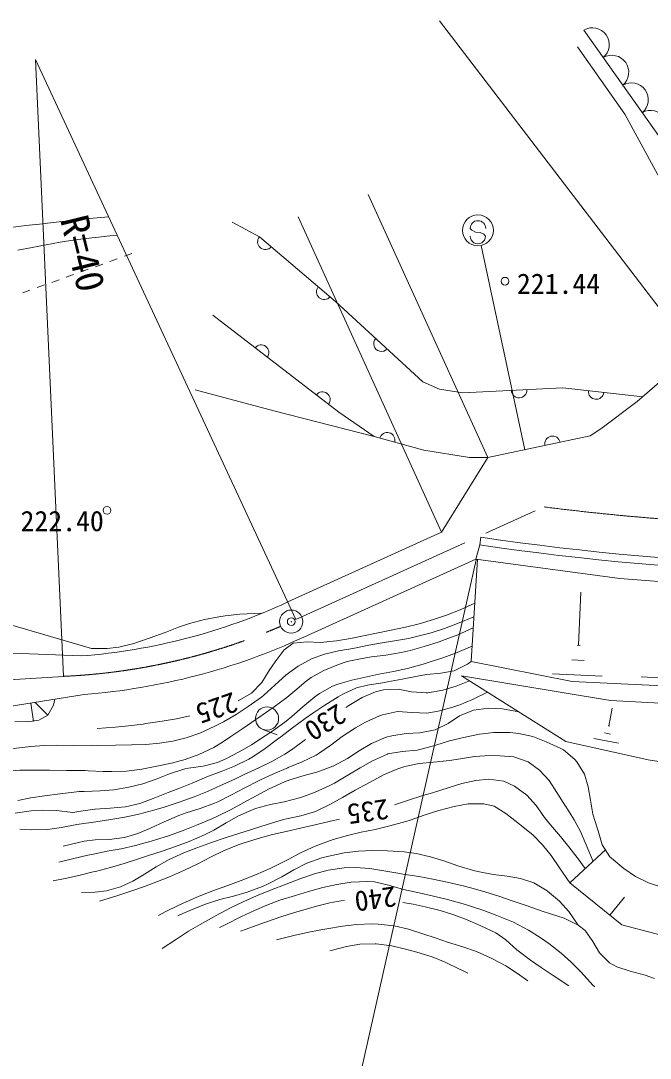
# Model space of a CAD drawing. Units: millimetres, scale not verified. Extents: x 40000 to 680000, y 20000 to 380000.
# Drawn here: x 264694 to 305427, y 259452 to 326655 of the extents above; entities that cross this region are included whole.
import ezdxf
from ezdxf.enums import TextEntityAlignment as Align

# ---------------------------------------------------------------- set-up
doc = ezdxf.new("R2010")
doc.units = ezdxf.units.MM
doc.header["$LTSCALE"] = 1000
doc.header["$PDMODE"] = 32
doc.header["$PDSIZE"] = 500
doc.linetypes.add('CHAIN', pattern=[18.5, 12, -1.5, 3.5, -1.5])
doc.layers.add('M-BGD', color=7, linetype='Continuous', lineweight=13)
doc.layers.add('M-BMK', color=2, linetype='CHAIN', lineweight=13)
doc.styles.add('ＭＳ ゴシック', font='')
doc.styles.get('ＭＳ ゴシック').set_extended_font_data('MS Gothic')

msp = doc.modelspace()

# ---------------------------------------------------------------- linework, layer by layer
at = {"layer": 'M-BGD'}
for p, q in [((312476, 310001), (301131, 326050)), ((282499, 287873), (265642, 324148)), ((265642, 324148), (267451, 284189)), ((294918, 298358), (287183, 315393)), ((291912, 293520), (282638, 313946)), ((293877, 313090), (293778, 313208)), ((294122, 312951), (293877, 313090)), ((294423, 312948), (294122, 312951)), ((294668, 312836), (294423, 312948)), ((294774, 312700), (294668, 312836)), ((297312, 298869), (294486, 312101)), ((270465, 311064), (270935, 311233)), ((271406, 311402), (271876, 311571)), ((268583, 310388), (269053, 310557)), ((269524, 310726), (269994, 310895)), ((266700, 309711), (267171, 309880)), ((267641, 310049), (268112, 310218)), ((264818, 309035), (265289, 309204)), ((265759, 309373), (266230, 309542)), ((291912, 293520), (294918, 298358)), ((281977, 289009), (291912, 293520)), ((294390, 292711), (294464, 293206)), ((294146, 291789), (294390, 292711)), ((283021, 286737), (294146, 291789)), ((294170, 291736), (285640, 253894)), ((294249, 291775), (293843, 285151)), ((269270, 285990), (252482, 290926)), ((300789, 286203), (300944, 289651)), ((263608, 285708), (268610, 285512)), ((300890, 286198), (300689, 286207)), ((301148, 285220), (300344, 285256)), ((302311, 284201), (299094, 284345)), ((308049, 284004), (304833, 284148)), ((263821, 282215), (268801, 283019)), ((265511, 281270), (265335, 282459)), ((266435, 281673), (265621, 282505)), ((302748, 280968), (302960, 282122)), ((302798, 280958), (302698, 280977)), ((280362, 280757), (281296, 280400)), ((302859, 280451), (302459, 280524)), ((303371, 279860), (301771, 280154)), ((300223, 270810), (302551, 272964)), ((302817, 268717), (303759, 269883))]:
    msp.add_line(p, q, dxfattribs=at)
for points in [[(306466, 303620), (306069, 307978), (291798, 326655)], [(311505, 308977), (309872, 309418), (303790, 320610), (300719, 324966)], [(270377, 313959), (269148, 313836), (268217, 313741), (267380, 313651), (266433, 313546), (266124, 313511), (265031, 313387), (264049, 313273)], [(278383, 313614), (280133, 312663), (285059, 308475), (290710, 303263), (291801, 302782), (293298, 302551), (299765, 302872), (304942, 302296)], [(313987, 313507), (314792, 312444), (311505, 308977), (306817, 303925), (304581, 301983), (302224, 300213), (301548, 299774)], [(264510, 311790), (265431, 311973), (266329, 312147), (267244, 312310), (268216, 312461), (269286, 312596), (269538, 312624), (270459, 312720), (270935, 312758)], [(301548, 299774), (294918, 298358), (293742, 298373), (290775, 298840), (287559, 299718), (285282, 301295), (277116, 307574)], [(287559, 299718), (281070, 301390), (275977, 302751)], [(354765, 292655), (352047, 286116), (349631, 285515), (334947, 283965), (324133, 283176), (318962, 282974), (300382, 283859), (293843, 285151)], [(294146, 291789), (303456, 290532), (308237, 290166), (313769, 289805), (323873, 290058), (334132, 290797), (345817, 292172), (354765, 292655)], [(278772, 282601), (279631, 283108), (279632, 283108), (280299, 283795), (280759, 284565), (281164, 285129), (281733, 285899), (282322, 286341), (283228, 286431), (284069, 286381), (285116, 286496), (286030, 286645), (286972, 286835), (287600, 286969), (288654, 287186), (289588, 287380), (290479, 287592), (291406, 287866), (292241, 288162), (293120, 288503), (294075, 288933)], [(269270, 285990), (270295, 285990), (271047, 286076), (272016, 286308), (272933, 286632), (273074, 286680), (274034, 287037), (274895, 287375), (275607, 287605), (276589, 287863), (277518, 288044), (277920, 288106), (278873, 288218), (279810, 288264), (280303, 288278)], [(294021, 288046), (292947, 287605), (292114, 287291), (291247, 287016), (290814, 286892), (289792, 286650), (288880, 286494), (287943, 286344), (287211, 286200), (286178, 286003), (285264, 285843), (284359, 285622), (283514, 285315), (282636, 284855), (281858, 284292), (281124, 283624), (280430, 282971), (280268, 282848), (279414, 282233), (278643, 281719), (277812, 281237), (277262, 280953), (276290, 280515), (275388, 280200), (274525, 279987), (273669, 279854), (272788, 279781), (271850, 279746), (270824, 279729), (269679, 279708), (269324, 279698)], [(293977, 287329), (292972, 286887), (292155, 286569), (291765, 286431), (290794, 286115), (289891, 285873), (289317, 285739), (288314, 285564), (287392, 285446), (286787, 285340), (285826, 285152), (285247, 284962), (284315, 284565), (283490, 284108), (283161, 283882), (282419, 283246), (281920, 282810), (281101, 282207), (280320, 281684), (279902, 281400), (279062, 280817), (278289, 280289), (277804, 279965), (277186, 279579), (276219, 279125), (275328, 278802), (274445, 278565), (273503, 278368), (272534, 278183), (271526, 278044), (270592, 278019), (270018, 278028), (269065, 278067), (268858, 278083)], [(293904, 286141), (292826, 285700), (291996, 285385), (291132, 285099), (290729, 284976), (289711, 284704), (288804, 284513), (287875, 284328), (287096, 284150), (286111, 283934), (285202, 283679), (284876, 283550), (284025, 283078), (283718, 282853), (282936, 282208), (282235, 281582), (281872, 281280), (281078, 280698), (280512, 280329), (279626, 279763), (278829, 279290), (277973, 278853), (277428, 278609), (276487, 278371), (275555, 278250), (275320, 278194), (274323, 277871), (273462, 277537), (272585, 277229), (271696, 277012), (270707, 276848), (269839, 276767), (268793, 276732), (268467, 276726)], [(293843, 285151), (293613, 284973), (292743, 284542), (291875, 284387), (290942, 284300), (290360, 284202), (289368, 284003), (288430, 283834), (288095, 283771), (287124, 283628), (286410, 283449), (285528, 283037), (285232, 282864), (284360, 282331), (283585, 281808), (283091, 281459), (282280, 280859), (281515, 280276), (281308, 280125), (280504, 279515), (279721, 278974), (279453, 278818), (278529, 278365), (277670, 278032), (276733, 277670), (275784, 277275), (274923, 276925), (274231, 276659), (273272, 276279), (272408, 275962), (271470, 275727), (270488, 275643), (269504, 275595), (269491, 275594), (268574, 275457), (268073, 275361)], [(353064, 284957), (347901, 277240), (330758, 275348), (315994, 274661), (313028, 277577), (305294, 278791), (299959, 279979), (293215, 284220)], [(293215, 284220), (302853, 282624), (313333, 282066), (324186, 281981), (334906, 282947), (346725, 284302), (353064, 284957)], [(285728, 282172), (285923, 282297), (286796, 282816), (287653, 283180), (288164, 283318), (289115, 283357), (289973, 283192), (290918, 283119), (291033, 283129), (292011, 283287), (292867, 283549), (293740, 283890)], [(294906, 283156), (293923, 282679), (293110, 282349), (292658, 282203), (291709, 281930), (290970, 281800), (290018, 281851), (289067, 281909), (289063, 281909), (288110, 281694), (287902, 281621), (286999, 281227), (286353, 280860), (285496, 280287), (284768, 279731), (283940, 279164), (283808, 279085), (282914, 278651), (281996, 278277), (281974, 278267), (281055, 277866), (280159, 277460), (280074, 277420), (279146, 276947), (278335, 276510), (277436, 276065), (277241, 275977), (276293, 275624), (275398, 275351), (274927, 275184), (273964, 274771), (273130, 274370), (272274, 274009), (271414, 273752), (270422, 273626), (269511, 273603), (268793, 273513), (267883, 273307), (267444, 273182)], [(266895, 282711), (266813, 282322), (266435, 281673), (265858, 281344), (265132, 281238), (264301, 281256)], [(296916, 281893), (295863, 282082), (294969, 282137), (293984, 281995), (293092, 281624), (292354, 281137), (291511, 280735), (290527, 280538), (289631, 280481), (288697, 280346), (288337, 280241), (287387, 279831), (286602, 279361), (285829, 278866), (284917, 278379), (284881, 278362), (283915, 278007), (283033, 277773), (282105, 277489), (281757, 277351), (280776, 276901), (279924, 276459), (279124, 276016), (278299, 275568), (277372, 275107), (277056, 274963), (276076, 274540), (275202, 274198), (274326, 273891), (273341, 273572), (273141, 273509), (272117, 273223), (271201, 273026), (270292, 272856), (269286, 272654), (269029, 272597), (268127, 272388), (267149, 272158)], [(269647, 280815), (270802, 280899), (271671, 280981), (272611, 281102), (272777, 281125), (273839, 281278), (274770, 281437), (275628, 281631)], [(306304, 270483), (305309, 270804), (304478, 271215), (303715, 271741), (302924, 272404), (302809, 272506), (302318, 273282), (302052, 274188), (302006, 274307), (301712, 275263), (301558, 276165), (301419, 277024), (301169, 277849), (300684, 278651), (300556, 278800), (299824, 279434), (299651, 279521), (298700, 279952), (297839, 280283), (296915, 280491), (296332, 280543), (295303, 280542), (294386, 280437), (293446, 280260), (292438, 280012), (291559, 279742), (290602, 279476), (290345, 279417), (289382, 279332), (288449, 279169), (288422, 279159), (287460, 278722), (286649, 278262), (285868, 277780), (284998, 277280), (284649, 277101), (283737, 276686), (282812, 276348), (282733, 276322), (281741, 276055), (280844, 275880), (279877, 275625), (279732, 275575), (278786, 275159), (277996, 274698), (277181, 274219), (276580, 273922), (275594, 273502), (274711, 273164), (273840, 272864), (272889, 272553), (272385, 272389), (271393, 272072), (270506, 271814), (269525, 271556), (269378, 271520), (268441, 271292), (267565, 271103), (266799, 270948)], [(269324, 279698), (268100, 279718), (267098, 279726), (266216, 279707), (265353, 279646), (264408, 279527), (263754, 279420), (262705, 279227), (261787, 279027), (260893, 278783), (259917, 278455), (259692, 278373), (258712, 277977), (257889, 277579), (257140, 277146), (256380, 276646), (255523, 276046), (254768, 275512)], [(264633, 274292), (265402, 274240), (266431, 274271), (267338, 274407), (268331, 274583), (268483, 274606), (269560, 274766), (270521, 274915), (271426, 275077), (272336, 275272), (273311, 275524), (273972, 275717), (275007, 276052), (275919, 276385), (276769, 276734), (277620, 277113), (278536, 277540), (279147, 277828), (280100, 278268), (280933, 278671), (281772, 279148), (282221, 279440), (283033, 280034), (283110, 280095)], [(301730, 272203), (301287, 273285), (300911, 274129), (300502, 274901), (299960, 275763), (299943, 275787), (299388, 276665), (298879, 277435), (298272, 278109), (297524, 278642), (296606, 278984), (295686, 279051), (295070, 279054), (294054, 278998), (293141, 278846), (292427, 278729), (291393, 278620), (290479, 278534), (289539, 278348), (289086, 278206), (288171, 277812), (287299, 277345), (287254, 277322), (286325, 276811), (285519, 276342), (284704, 275887), (283761, 275426), (282821, 275144), (281885, 274963), (281698, 274911), (280642, 274593), (279689, 274300), (278799, 274018), (277929, 273729), (277040, 273419), (276088, 273072), (275242, 272751), (274295, 272324), (273465, 271852), (272697, 271375), (271939, 270932), (271137, 270561), (270236, 270301), (269478, 270203), (268631, 270185)], [(268858, 278083), (267644, 278099), (266554, 278115), (265561, 278120), (264639, 278102), (263760, 278050), (262896, 277952), (262020, 277798), (261105, 277575), (260124, 277273), (259555, 277072), (258551, 276689), (257683, 276322), (256889, 275940), (256105, 275508), (255269, 274993), (254318, 274362), (254061, 274186)], [(288883, 275870), (289795, 276164), (290721, 276463), (291347, 276648), (292349, 276962), (293232, 277242), (294140, 277446), (294989, 277527), (295947, 277397), (296636, 277078), (297448, 276496), (298037, 275819), (298594, 275055), (298981, 274573), (299631, 273806), (300163, 273139), (300753, 272361), (301222, 271733)], [(268467, 276726), (267243, 276575), (266229, 276445), (265342, 276310), (264499, 276143)], [(300223, 270810), (299564, 271776), (299007, 272579), (298466, 273271), (297853, 273905), (297081, 274533), (296860, 274691), (296073, 275304), (295319, 275776), (294663, 275937), (293648, 275936), (292749, 275764), (291758, 275495), (290796, 275195), (289894, 274877), (289622, 274790), (288577, 274499), (287627, 274279), (286729, 274087), (285840, 273881), (284920, 273618), (283925, 273256), (283752, 273184), (282806, 272747), (281988, 272323), (281096, 271871), (280877, 271766), (279876, 271325), (278960, 270963), (278091, 270644), (277233, 270331), (276348, 269990), (275400, 269584), (274878, 269338), (274046, 268933), (273609, 268705)], [(268073, 275361), (267008, 275510), (266115, 275531), (265373, 275485), (264334, 275330)], [(269796, 269623), (270972, 269996), (271890, 270296), (272696, 270578), (273535, 270893), (274311, 271199), (275297, 271628), (276155, 272053), (276965, 272471), (277810, 272880), (278771, 273275), (279022, 273366), (280049, 273696), (280973, 273941), (281865, 274144), (282796, 274345), (283836, 274588), (283926, 274610), (284927, 274854), (285322, 274947)], [(300767, 268080), (300161, 268957), (299554, 269627), (298783, 270274), (298752, 270297), (297892, 270814), (297042, 271098), (296174, 271248), (295260, 271362), (294274, 271538), (293985, 271610), (292968, 271922), (292075, 272231), (291210, 272508), (290275, 272720), (289502, 272815), (288425, 272888), (287460, 272914), (286545, 272876), (285618, 272759), (284620, 272547), (284178, 272429), (283195, 272078), (282372, 271660), (281581, 271206), (280698, 270743), (280347, 270586), (279353, 270218), (278451, 269961), (277570, 269729), (276639, 269438), (276039, 269204), (275181, 268832), (274858, 268678)], [(305696, 264615), (305105, 264841), (304137, 265099), (303266, 265376), (302801, 265633), (302143, 266282), (301708, 267016), (301213, 267720), (300767, 268080), (299865, 268520), (298978, 268800), (298427, 268977), (297402, 269337), (296490, 269659), (295621, 269955), (294725, 270234), (293729, 270511), (293323, 270614), (292285, 270860), (291365, 271053), (290452, 271218), (289429, 271381), (289218, 271414), (288185, 271591), (287273, 271742), (286332, 271812), (285631, 271787), (284593, 271644), (283698, 271408), (282818, 271093), (281861, 270730), (280848, 270346), (279958, 269983), (279121, 269608), (278268, 269188), (277331, 268692), (277183, 268611), (276294, 268115), (275554, 267676), (274769, 267176), (273852, 266567)], [(296584, 268277), (295490, 268706), (294655, 269013), (293804, 269295), (293321, 269445), (292299, 269736), (291392, 269957), (290478, 270159), (289453, 270387), (288491, 270668), (287594, 270876), (287142, 270900), (286075, 270848), (285139, 270715), (284246, 270513), (283314, 270250), (282464, 269998), (281459, 269682), (280613, 269372), (279820, 269032), (278975, 268627), (277971, 268120), (277560, 267912)], [(313491, 269893), (312305, 268420), (307866, 266980), (303596, 268088), (300223, 270810)], [(285653, 269683), (284693, 269527), (283745, 269277), (283405, 269181), (282397, 268888), (281515, 268608), (280590, 268291), (280160, 268139), (279287, 267824), (278913, 267684)], [(300164, 264149), (299149, 264812), (298378, 265322), (297680, 265810), (296886, 266409), (296805, 266472), (296087, 267129), (295444, 267574), (294462, 268040), (293570, 268428), (292709, 268752), (291823, 269026), (290855, 269265), (290079, 269422), (289428, 269539)], [(281232, 267122), (282360, 267410), (283221, 267608), (284122, 267774), (284489, 267833), (285520, 268002), (286434, 268125), (287408, 268162), (287812, 268145), (288865, 268025), (289780, 267817), (290650, 267543), (291571, 267224), (292310, 266982), (293303, 266674), (294174, 266371), (295098, 265960), (295222, 265897), (296082, 265430), (296834, 264941), (297502, 264464)], [(296584, 268277), (297554, 267749), (298295, 267282), (298856, 266889), (299669, 266268), (300317, 265685), (300949, 265030), (301718, 264194), (301833, 264069)], [(284693, 266417), (285762, 266688), (286637, 266837), (287617, 266858), (287691, 266855), (288702, 266736), (289600, 266514), (290314, 266316), (291306, 266015), (292162, 265673), (293086, 265230), (293150, 265198), (293618, 264957)]]:
    msp.add_lwpolyline(points, dxfattribs=at)
for centre, radius in [((294277, 313079), 1000), ((296031, 309784), 250), ((270275, 294942), 250), ((282195, 287734), 750), ((280630, 281458), 750)]:
    msp.add_circle(centre, radius, dxfattribs=at)
for centre, radius, start, end in [((301683, 325103), 1096, 310.28428, 120.22536), ((302943, 323320), 1096, 310.28428, 120.22536), ((304204, 321537), 1096, 310.28428, 120.22536), ((305464, 319753), 1096, 310.28428, 120.22536), ((294278, 313204), 500, 359.55488, 179.55488), ((280521, 312334), 500, 139.62509, 319.62509), ((294274, 312704), 500, 179.55488, 359.55488), ((284330, 309095), 500, 139.62509, 319.62509), ((288031, 305734), 500, 137.31553, 317.31553), ((280249, 305165), 500, 322.44046, 142.44046), ((284213, 302117), 500, 322.44046, 142.44046), ((296942, 302732), 500, 182.84252, 2.84252), ((301925, 302632), 500, 173.65706, 353.65706), ((288409, 299486), 500, 344.73061, 164.73061), ((299104, 299252), 500, 12.05768, 192.05768), ((318645, 453897), 162500, 261.44223, 275.96085), ((318645, 453897), 163000, 261.44223, 275.96085), ((265642, 324148), 38750, 274.39213, 294.93216), ((265642, 324148), 41250, 274.39213, 294.91643)]:
    msp.add_arc(centre, radius, start, end, dxfattribs=at)
msp.add_point((282195, 287734), dxfattribs=at)
at = {"layer": 'M-BMK'}
for p, q in [((282499, 287873), (298555, 295164)), ((257949, 283610), (267451, 284189))]:
    msp.add_line(p, q, dxfattribs=at)
for centre, radius, start, end in [((318645, 453897), 160000, 262.78646, 263.94281), ((318645, 453897), 160000, 263.94281, 265.73348), ((265642, 324148), 40000, 272.59192, 293.37138)]:
    msp.add_arc(centre, radius, start, end, dxfattribs=at)

# ---------------------------------------------------------------- texts
at = {"layer": 'M-BGD', "style": 'ＭＳ ゴシック'}
msp.add_text('R=40', height=1833, rotation=283.758, dxfattribs=at).set_placement((268124, 314012), align=Align.MIDDLE_LEFT)
for s, p in [('221.44', (299494, 309623)), ('222.40', (267373, 294251))]:
    msp.add_text(s, height=1320, dxfattribs=at).set_placement(p, align=Align.MIDDLE_CENTER)
for s, rotation, p in [('225', 199.17, (277373, 282129)), ('230', 211.996, (284407, 281191)), ('235', 188.037, (287149, 275413)), ('240', 187.708, (287645, 269755))]:
    msp.add_text(s, height=1320, rotation=rotation, dxfattribs=at).set_placement(p, align=Align.MIDDLE_CENTER)

doc.saveas('drawing.dxf')
